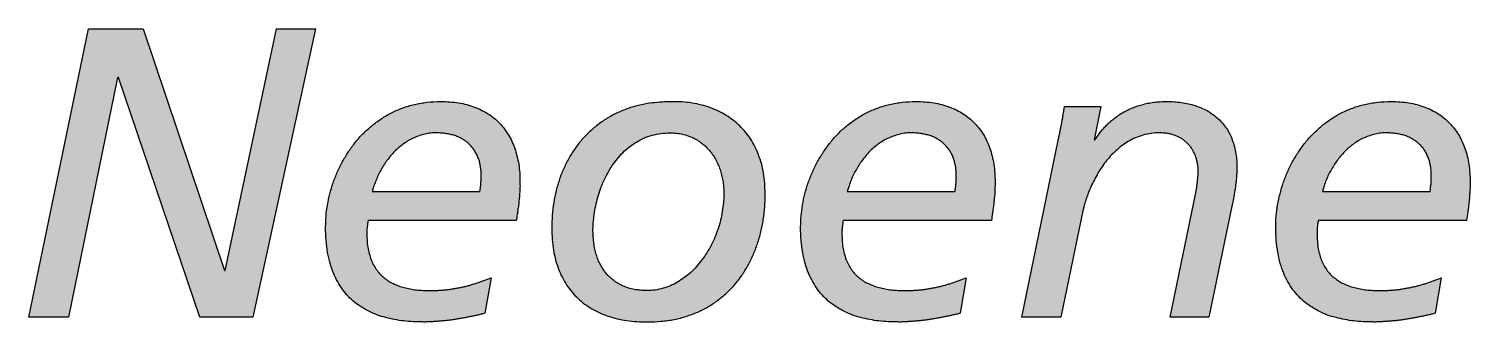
# Model space of a CAD drawing. Header units: millimetres. Extents: x 0 to 420, y 0 to 297.
# Drawn here: x 386.2 to 396.31, y 34.45 to 36.5 of the extents above; entities that cross this region are included whole.
import ezdxf

# ---------------------------------------------------------------- set-up
doc = ezdxf.new("R2010")
doc.units = ezdxf.units.MM
doc.layers.add('1', color=7, linetype='Continuous')

msp = doc.modelspace()

# ---------------------------------------------------------------- hatches: boundary and pattern name
at = {"layer": '1', "linetype": 'Continuous', "lineweight": 0}
h = msp.add_hatch(color=256, dxfattribs=at)
h.dxf.hatch_style = 1
h.paths.add_polyline_path([(386.824, 36.173), (387.398, 34.484), (387.771, 34.484), (388.211, 36.504), (387.936, 36.504), (387.575, 34.8), (387.001, 36.504), (386.619, 36.504), (386.199, 34.484), (386.477, 34.484)])
h = msp.add_hatch(color=256, dxfattribs=at)
h.dxf.hatch_style = 1
edge = h.paths.add_edge_path()
edge.add_spline(control_points=[(389.621, 35.177), (389.622, 35.183), (389.623, 35.194), (389.626, 35.21), (389.628, 35.226), (389.63, 35.242), (389.633, 35.258), (389.635, 35.275), (389.637, 35.291), (389.638, 35.308), (389.64, 35.325), (389.641, 35.342), (389.642, 35.359), (389.643, 35.376), (389.644, 35.394), (389.644, 35.412), (389.644, 35.446), (389.643, 35.493), (389.636, 35.554), (389.624, 35.612), (389.608, 35.666), (389.588, 35.716), (389.563, 35.763), (389.534, 35.806), (389.5, 35.845), (389.463, 35.879), (389.421, 35.909), (389.375, 35.935), (389.325, 35.957), (389.271, 35.974), (389.214, 35.986), (389.152, 35.993), (389.078, 35.996), (388.995, 35.991), (388.905, 35.976), (388.82, 35.95), (388.742, 35.916), (388.669, 35.874), (388.603, 35.825), (388.542, 35.77), (388.488, 35.709), (388.44, 35.643), (388.398, 35.573), (388.362, 35.5), (388.333, 35.425), (388.31, 35.348), (388.293, 35.27), (388.283, 35.192), (388.279, 35.109), (388.283, 35.024), (388.293, 34.939), (388.311, 34.861), (388.335, 34.792), (388.364, 34.73), (388.4, 34.675), (388.44, 34.627), (388.485, 34.586), (388.535, 34.55), (388.588, 34.521), (388.644, 34.497), (388.703, 34.479), (388.765, 34.465), (388.829, 34.455), (388.894, 34.45), (388.948, 34.449), (388.989, 34.449), (389.016, 34.45), (389.044, 34.452), (389.072, 34.453), (389.099, 34.456), (389.127, 34.459), (389.154, 34.462), (389.182, 34.466), (389.209, 34.471), (389.236, 34.475), (389.264, 34.48), (389.291, 34.486), (389.318, 34.491), (389.345, 34.497), (389.371, 34.503), (389.389, 34.508), (389.398, 34.51)], knot_values=[0, 0, 0, 0, 0.003337, 0.006671, 0.009994, 0.013329, 0.016669, 0.020024, 0.023396, 0.026799, 0.030222, 0.033685, 0.03718, 0.040732, 0.044325, 0.047979, 0.051688, 0.064724, 0.077159, 0.08905, 0.100459, 0.111473, 0.122164, 0.132639, 0.142989, 0.153343, 0.163789, 0.174458, 0.185444, 0.196858, 0.208787, 0.221315, 0.234517, 0.253855, 0.272298, 0.290072, 0.307358, 0.324317, 0.341071, 0.357709, 0.374292, 0.390847, 0.407381, 0.423879, 0.440314, 0.456635, 0.4728, 0.488753, 0.504456, 0.523439, 0.540835, 0.55683, 0.571659, 0.585524, 0.598682, 0.611332, 0.623695, 0.635927, 0.648196, 0.660592, 0.673201, 0.686045, 0.699159, 0.71252, 0.726108, 0.73173, 0.737363, 0.742993, 0.748629, 0.754259, 0.759898, 0.765531, 0.771169, 0.776797, 0.782428, 0.788049, 0.79367, 0.799281, 0.80488, 0.810467, 0.81605, 0.81605, 0.81605, 0.81605], degree=3, periodic=0)
edge.add_line((389.398, 34.51), (389.441, 34.759))
edge.add_line((389.441, 34.759), (389.416, 34.749))
edge.add_spline(control_points=[(389.416, 34.749), (389.408, 34.745), (389.391, 34.739), (389.365, 34.73), (389.339, 34.721), (389.313, 34.713), (389.287, 34.706), (389.261, 34.699), (389.234, 34.693), (389.208, 34.688), (389.181, 34.683), (389.155, 34.679), (389.128, 34.675), (389.102, 34.672), (389.076, 34.67), (389.05, 34.669), (389.017, 34.669), (388.977, 34.67), (388.93, 34.673), (388.885, 34.679), (388.843, 34.687), (388.803, 34.699), (388.765, 34.713), (388.73, 34.731), (388.698, 34.752), (388.669, 34.777), (388.644, 34.806), (388.621, 34.839), (388.603, 34.876), (388.588, 34.917), (388.578, 34.964), (388.571, 35.014), (388.57, 35.052), (388.57, 35.074), (388.57, 35.08), (388.57, 35.086), (388.571, 35.092), (388.571, 35.098), (388.571, 35.103), (388.572, 35.109), (388.572, 35.115), (388.573, 35.12), (388.574, 35.126), (388.574, 35.132), (388.575, 35.138), (388.576, 35.143), (388.577, 35.149), (388.578, 35.155), (388.579, 35.159), (388.579, 35.161)], knot_values=[0, 0, 0, 0, 0.005521, 0.011059, 0.016602, 0.022154, 0.027696, 0.033231, 0.038746, 0.044247, 0.049714, 0.055154, 0.06055, 0.065913, 0.071224, 0.076489, 0.081698, 0.091571, 0.101076, 0.110222, 0.119004, 0.127463, 0.135613, 0.143535, 0.151287, 0.158996, 0.166774, 0.174772, 0.183128, 0.192021, 0.201571, 0.211936, 0.223228, 0.224441, 0.225634, 0.226819, 0.227998, 0.229172, 0.230336, 0.231497, 0.232659, 0.233834, 0.234999, 0.236177, 0.237349, 0.238542, 0.239743, 0.240957, 0.242178, 0.242178, 0.242178, 0.242178], degree=3, periodic=0)
edge.add_line((388.579, 35.161), (389.618, 35.161))
edge.add_line((389.618, 35.161), (389.621, 35.177))
edge = h.paths.add_edge_path(flags=16)
edge.add_spline(control_points=[(388.62, 35.404), (388.625, 35.417), (388.634, 35.444), (388.651, 35.482), (388.671, 35.52), (388.693, 35.555), (388.717, 35.589), (388.743, 35.621), (388.771, 35.651), (388.801, 35.678), (388.833, 35.702), (388.867, 35.724), (388.903, 35.742), (388.94, 35.756), (388.978, 35.767), (389.018, 35.773), (389.058, 35.775), (389.096, 35.774), (389.131, 35.77), (389.164, 35.763), (389.195, 35.753), (389.223, 35.741), (389.249, 35.727), (389.272, 35.71), (389.293, 35.691), (389.312, 35.67), (389.328, 35.647), (389.341, 35.623), (389.353, 35.596), (389.361, 35.568), (389.368, 35.539), (389.371, 35.508), (389.372, 35.485), (389.372, 35.47), (389.372, 35.464), (389.372, 35.457), (389.371, 35.45), (389.371, 35.444), (389.371, 35.437), (389.37, 35.43), (389.37, 35.423), (389.369, 35.416), (389.369, 35.409), (389.368, 35.402), (389.367, 35.395), (389.366, 35.387), (389.365, 35.38), (389.364, 35.372), (389.364, 35.366), (389.363, 35.364)], knot_values=[0, 0, 0, 0, 0.008586, 0.017169, 0.025726, 0.034241, 0.042695, 0.051082, 0.059391, 0.06762, 0.075778, 0.083881, 0.091945, 0.100006, 0.108118, 0.116328, 0.124714, 0.132314, 0.139488, 0.146286, 0.152768, 0.158961, 0.164942, 0.170758, 0.17647, 0.182123, 0.187781, 0.193488, 0.199296, 0.205223, 0.211326, 0.217616, 0.224125, 0.225448, 0.226771, 0.228102, 0.229445, 0.23079, 0.232158, 0.233535, 0.23494, 0.236359, 0.237806, 0.239281, 0.240789, 0.242323, 0.243897, 0.245507, 0.247162, 0.247162, 0.247162, 0.247162], degree=3, periodic=0)
edge.add_line((389.363, 35.364), (388.608, 35.364))
edge.add_line((388.608, 35.364), (388.62, 35.404))
h = msp.add_hatch(color=256, dxfattribs=at)
h.dxf.hatch_style = 1
edge = h.paths.add_edge_path()
edge.add_spline(control_points=[(390.66, 35.992), (390.701, 35.993), (390.765, 35.995), (390.85, 35.985), (390.916, 35.971), (390.978, 35.952), (391.037, 35.928), (391.091, 35.898), (391.141, 35.864), (391.186, 35.825), (391.226, 35.781), (391.262, 35.732), (391.293, 35.679), (391.318, 35.621), (391.338, 35.559), (391.353, 35.493), (391.362, 35.422), (391.365, 35.343), (391.361, 35.257), (391.351, 35.167), (391.334, 35.081), (391.31, 34.997), (391.28, 34.919), (391.243, 34.844), (391.2, 34.775), (391.151, 34.71), (391.095, 34.652), (391.033, 34.6), (390.965, 34.555), (390.891, 34.517), (390.811, 34.487), (390.725, 34.465), (390.634, 34.452), (390.546, 34.448), (390.465, 34.451), (390.394, 34.458), (390.327, 34.471), (390.263, 34.489), (390.203, 34.512), (390.148, 34.54), (390.097, 34.574), (390.05, 34.613), (390.008, 34.657), (389.971, 34.706), (389.94, 34.76), (389.913, 34.819), (389.893, 34.884), (389.878, 34.954), (389.869, 35.028), (389.866, 35.11), (389.869, 35.197), (389.88, 35.285), (389.897, 35.371), (389.921, 35.452), (389.952, 35.53), (389.989, 35.604), (390.033, 35.673), (390.084, 35.736), (390.141, 35.793), (390.204, 35.845), (390.274, 35.889), (390.349, 35.927), (390.431, 35.957), (390.535, 35.983), (390.613, 35.989), (390.66, 35.992)], knot_values=[0, 0, 0, 0, 0.024711, 0.038895, 0.05253, 0.065694, 0.078452, 0.090911, 0.103152, 0.115289, 0.127404, 0.139634, 0.152075, 0.164856, 0.178056, 0.191792, 0.206146, 0.221213, 0.240053, 0.258436, 0.276371, 0.293898, 0.311048, 0.327882, 0.344459, 0.36086, 0.377179, 0.393535, 0.410059, 0.426883, 0.444172, 0.462084, 0.48078, 0.500428, 0.515552, 0.530047, 0.543969, 0.557372, 0.570345, 0.582965, 0.595342, 0.607584, 0.619845, 0.632249, 0.644944, 0.658063, 0.671764, 0.686162, 0.701383, 0.717533, 0.736066, 0.754164, 0.771858, 0.789176, 0.806177, 0.822904, 0.839432, 0.855843, 0.872235, 0.888727, 0.905441, 0.922519, 0.940109, 0.958373, 0.987569, 0.987569, 0.987569, 0.987569], degree=3, periodic=0)
edge = h.paths.add_edge_path(flags=16)
edge.add_spline(control_points=[(390.536, 34.669), (390.554, 34.67), (390.592, 34.671), (390.647, 34.683), (390.7, 34.702), (390.75, 34.728), (390.797, 34.759), (390.842, 34.796), (390.883, 34.838), (390.921, 34.884), (390.955, 34.934), (390.985, 34.988), (391.012, 35.044), (391.034, 35.102), (391.051, 35.163), (391.064, 35.224), (391.072, 35.287), (391.075, 35.342), (391.073, 35.39), (391.068, 35.431), (391.061, 35.47), (391.05, 35.509), (391.037, 35.545), (391.02, 35.581), (391.001, 35.614), (390.979, 35.645), (390.953, 35.673), (390.925, 35.699), (390.894, 35.721), (390.86, 35.74), (390.824, 35.755), (390.784, 35.766), (390.742, 35.773), (390.691, 35.776), (390.633, 35.772), (390.571, 35.759), (390.513, 35.739), (390.46, 35.711), (390.411, 35.678), (390.367, 35.638), (390.326, 35.594), (390.291, 35.546), (390.259, 35.494), (390.231, 35.439), (390.208, 35.382), (390.189, 35.323), (390.175, 35.264), (390.164, 35.204), (390.158, 35.145), (390.156, 35.091), (390.157, 35.043), (390.162, 35.001), (390.169, 34.961), (390.179, 34.922), (390.192, 34.885), (390.208, 34.851), (390.227, 34.819), (390.249, 34.789), (390.274, 34.762), (390.302, 34.738), (390.333, 34.718), (390.368, 34.7), (390.405, 34.686), (390.446, 34.676), (390.49, 34.67), (390.52, 34.669), (390.536, 34.669)], knot_values=[0, 0, 0, 0, 0.011537, 0.02289, 0.034193, 0.045574, 0.057094, 0.068802, 0.08072, 0.092852, 0.105181, 0.117678, 0.130309, 0.143027, 0.155804, 0.168593, 0.18136, 0.194072, 0.202425, 0.210693, 0.218875, 0.226955, 0.234945, 0.242832, 0.250635, 0.258364, 0.266065, 0.273756, 0.281495, 0.289336, 0.297375, 0.305675, 0.314332, 0.323443, 0.336835, 0.349585, 0.361913, 0.374008, 0.386015, 0.398041, 0.410155, 0.422394, 0.434752, 0.447212, 0.459733, 0.47227, 0.484742, 0.497094, 0.509233, 0.521099, 0.529906, 0.538471, 0.546789, 0.554889, 0.562767, 0.570475, 0.578036, 0.585507, 0.592933, 0.6004, 0.607978, 0.615771, 0.623842, 0.632311, 0.641254, 0.650764, 0.650764, 0.650764, 0.650764], degree=3, periodic=0)
h = msp.add_hatch(color=256, dxfattribs=at)
h.dxf.hatch_style = 1
edge = h.paths.add_edge_path()
edge.add_spline(control_points=[(392.748, 34.749), (392.74, 34.745), (392.723, 34.739), (392.697, 34.73), (392.671, 34.721), (392.645, 34.713), (392.619, 34.706), (392.592, 34.699), (392.566, 34.693), (392.539, 34.688), (392.513, 34.683), (392.486, 34.679), (392.46, 34.675), (392.434, 34.672), (392.408, 34.67), (392.382, 34.669), (392.349, 34.669), (392.308, 34.67), (392.262, 34.673), (392.217, 34.679), (392.175, 34.687), (392.134, 34.699), (392.097, 34.713), (392.062, 34.731), (392.03, 34.752), (392.001, 34.777), (391.975, 34.806), (391.953, 34.839), (391.935, 34.876), (391.92, 34.917), (391.91, 34.964), (391.903, 35.014), (391.902, 35.052), (391.902, 35.074), (391.902, 35.08), (391.902, 35.086), (391.902, 35.092), (391.903, 35.098), (391.903, 35.103), (391.903, 35.109), (391.904, 35.115), (391.905, 35.12), (391.905, 35.126), (391.906, 35.132), (391.907, 35.138), (391.908, 35.143), (391.909, 35.149), (391.909, 35.155), (391.91, 35.159), (391.911, 35.161)], knot_values=[0, 0, 0, 0, 0.005524, 0.011063, 0.016609, 0.022161, 0.027703, 0.033238, 0.03875, 0.04425, 0.049718, 0.055157, 0.060554, 0.065916, 0.071231, 0.076501, 0.08171, 0.091582, 0.101088, 0.110233, 0.119016, 0.127475, 0.135625, 0.143546, 0.151298, 0.159008, 0.166786, 0.174783, 0.183139, 0.192032, 0.201583, 0.211947, 0.22324, 0.224452, 0.225645, 0.226831, 0.228009, 0.229184, 0.230348, 0.231508, 0.232671, 0.233845, 0.235011, 0.236189, 0.237361, 0.238555, 0.239755, 0.240968, 0.242188, 0.242188, 0.242188, 0.242188], degree=3, periodic=0)
edge.add_line((391.911, 35.161), (392.95, 35.161))
edge.add_line((392.95, 35.161), (392.952, 35.177))
edge.add_spline(control_points=[(392.952, 35.177), (392.953, 35.183), (392.955, 35.194), (392.957, 35.21), (392.96, 35.226), (392.962, 35.242), (392.964, 35.258), (392.966, 35.275), (392.968, 35.291), (392.97, 35.308), (392.971, 35.325), (392.973, 35.342), (392.974, 35.359), (392.975, 35.376), (392.975, 35.394), (392.976, 35.412), (392.976, 35.446), (392.974, 35.493), (392.967, 35.554), (392.956, 35.612), (392.94, 35.666), (392.92, 35.716), (392.895, 35.763), (392.866, 35.806), (392.832, 35.845), (392.794, 35.879), (392.753, 35.909), (392.707, 35.935), (392.657, 35.957), (392.603, 35.974), (392.545, 35.986), (392.484, 35.993), (392.41, 35.996), (392.326, 35.991), (392.236, 35.976), (392.152, 35.95), (392.074, 35.916), (392.001, 35.874), (391.935, 35.825), (391.874, 35.77), (391.82, 35.709), (391.772, 35.643), (391.73, 35.573), (391.694, 35.5), (391.664, 35.425), (391.641, 35.348), (391.625, 35.27), (391.615, 35.192), (391.611, 35.109), (391.615, 35.024), (391.625, 34.939), (391.643, 34.861), (391.666, 34.792), (391.696, 34.73), (391.731, 34.675), (391.772, 34.627), (391.817, 34.586), (391.866, 34.55), (391.919, 34.521), (391.976, 34.497), (392.035, 34.479), (392.097, 34.465), (392.161, 34.455), (392.226, 34.45), (392.28, 34.449), (392.32, 34.449), (392.348, 34.45), (392.376, 34.452), (392.403, 34.453), (392.431, 34.456), (392.458, 34.459), (392.486, 34.462), (392.513, 34.466), (392.541, 34.471), (392.568, 34.475), (392.595, 34.48), (392.622, 34.486), (392.649, 34.491), (392.676, 34.497), (392.703, 34.503), (392.721, 34.508), (392.73, 34.51)], knot_values=[0, 0, 0, 0, 0.003337, 0.006671, 0.009995, 0.013331, 0.01667, 0.020026, 0.023398, 0.0268, 0.030224, 0.033686, 0.037182, 0.040734, 0.044326, 0.047981, 0.05169, 0.064726, 0.077161, 0.089051, 0.10046, 0.111474, 0.122166, 0.13264, 0.14299, 0.153347, 0.163797, 0.174465, 0.185452, 0.196866, 0.208795, 0.221326, 0.234529, 0.253863, 0.272305, 0.290079, 0.307362, 0.324321, 0.341075, 0.357713, 0.374296, 0.390849, 0.407383, 0.423881, 0.440316, 0.456637, 0.472802, 0.488754, 0.504458, 0.523441, 0.540836, 0.556832, 0.57166, 0.585525, 0.598683, 0.611334, 0.623697, 0.635929, 0.648197, 0.660594, 0.673202, 0.68605, 0.699164, 0.712526, 0.726113, 0.731736, 0.737365, 0.742991, 0.748627, 0.754253, 0.759891, 0.765525, 0.771163, 0.77679, 0.782422, 0.78805, 0.793671, 0.799282, 0.804881, 0.810469, 0.816051, 0.816051, 0.816051, 0.816051], degree=3, periodic=0)
edge.add_line((392.73, 34.51), (392.773, 34.759))
edge.add_line((392.773, 34.759), (392.748, 34.749))
edge = h.paths.add_edge_path(flags=16)
edge.add_line((391.939, 35.364), (391.952, 35.404))
edge.add_spline(control_points=[(391.952, 35.404), (391.956, 35.417), (391.966, 35.444), (391.983, 35.482), (392.003, 35.52), (392.024, 35.555), (392.049, 35.589), (392.075, 35.621), (392.103, 35.651), (392.133, 35.678), (392.165, 35.702), (392.199, 35.724), (392.234, 35.742), (392.271, 35.756), (392.31, 35.767), (392.35, 35.773), (392.39, 35.775), (392.428, 35.774), (392.463, 35.77), (392.496, 35.763), (392.526, 35.753), (392.555, 35.741), (392.58, 35.727), (392.604, 35.71), (392.625, 35.691), (392.643, 35.67), (392.659, 35.647), (392.673, 35.623), (392.684, 35.596), (392.693, 35.568), (392.699, 35.539), (392.703, 35.508), (392.704, 35.485), (392.704, 35.47), (392.704, 35.464), (392.703, 35.457), (392.703, 35.45), (392.703, 35.444), (392.702, 35.437), (392.702, 35.43), (392.702, 35.423), (392.701, 35.416), (392.7, 35.409), (392.7, 35.402), (392.699, 35.395), (392.698, 35.387), (392.697, 35.38), (392.696, 35.372), (392.695, 35.366), (392.695, 35.364)], knot_values=[0, 0, 0, 0, 0.008586, 0.017169, 0.025726, 0.034241, 0.042695, 0.051082, 0.059391, 0.06762, 0.075778, 0.083881, 0.091945, 0.100006, 0.108118, 0.116328, 0.124714, 0.132314, 0.139496, 0.146294, 0.152776, 0.158969, 0.164949, 0.170766, 0.176478, 0.182131, 0.187787, 0.193493, 0.1993, 0.205227, 0.21133, 0.21762, 0.224129, 0.225452, 0.226775, 0.228106, 0.229449, 0.230793, 0.232162, 0.233539, 0.234944, 0.236362, 0.237809, 0.239285, 0.240793, 0.242327, 0.2439, 0.245511, 0.247166, 0.247166, 0.247166, 0.247166], degree=3, periodic=0)
edge.add_line((392.695, 35.364), (391.939, 35.364))
h = msp.add_hatch(color=256, dxfattribs=at)
h.dxf.hatch_style = 1
edge = h.paths.add_edge_path()
edge.add_spline(control_points=[(393.601, 35.264), (393.605, 35.277), (393.612, 35.305), (393.627, 35.347), (393.645, 35.391), (393.666, 35.436), (393.69, 35.482), (393.718, 35.527), (393.749, 35.57), (393.784, 35.612), (393.822, 35.65), (393.864, 35.685), (393.91, 35.716), (393.959, 35.741), (394.013, 35.76), (394.07, 35.772), (394.121, 35.776), (394.161, 35.774), (394.19, 35.77), (394.218, 35.764), (394.243, 35.755), (394.268, 35.744), (394.29, 35.731), (394.31, 35.715), (394.329, 35.698), (394.345, 35.679), (394.359, 35.658), (394.372, 35.636), (394.382, 35.612), (394.39, 35.587), (394.396, 35.561), (394.399, 35.534), (394.4, 35.513), (394.4, 35.499), (394.4, 35.492), (394.399, 35.485), (394.399, 35.477), (394.398, 35.469), (394.398, 35.46), (394.397, 35.452), (394.396, 35.443), (394.395, 35.433), (394.394, 35.424), (394.393, 35.414), (394.391, 35.405), (394.39, 35.395), (394.389, 35.385), (394.387, 35.376), (394.386, 35.37), (394.385, 35.367)], knot_values=[0, 0, 0, 0, 0.008402, 0.017517, 0.027211, 0.037371, 0.047881, 0.058638, 0.069555, 0.080562, 0.091614, 0.102696, 0.113828, 0.125074, 0.136537, 0.148377, 0.160803, 0.167041, 0.173008, 0.178729, 0.184256, 0.189611, 0.194849, 0.200001, 0.205109, 0.210192, 0.215302, 0.220455, 0.225692, 0.23102, 0.236479, 0.242076, 0.247841, 0.249109, 0.250495, 0.251985, 0.25357, 0.255236, 0.256981, 0.258788, 0.260655, 0.262556, 0.264494, 0.266458, 0.268435, 0.270412, 0.272382, 0.274333, 0.276261, 0.276261, 0.276261, 0.276261], degree=3, periodic=0)
edge.add_line((394.385, 35.367), (394.203, 34.484))
edge.add_line((394.203, 34.484), (394.475, 34.484))
edge.add_line((394.475, 34.484), (394.637, 35.262))
edge.add_line((394.637, 35.262), (394.64, 35.278))
edge.add_spline(control_points=[(394.64, 35.278), (394.642, 35.284), (394.644, 35.295), (394.647, 35.311), (394.65, 35.328), (394.653, 35.345), (394.656, 35.362), (394.659, 35.379), (394.661, 35.396), (394.664, 35.413), (394.666, 35.43), (394.667, 35.448), (394.669, 35.465), (394.67, 35.482), (394.671, 35.498), (394.672, 35.515), (394.672, 35.545), (394.671, 35.587), (394.664, 35.64), (394.652, 35.69), (394.636, 35.736), (394.617, 35.778), (394.593, 35.816), (394.565, 35.85), (394.534, 35.881), (394.499, 35.908), (394.462, 35.931), (394.421, 35.951), (394.377, 35.967), (394.331, 35.98), (394.283, 35.988), (394.232, 35.994), (394.182, 35.995), (394.133, 35.994), (394.088, 35.989), (394.046, 35.982), (394.005, 35.973), (393.967, 35.961), (393.93, 35.947), (393.896, 35.931), (393.864, 35.913), (393.834, 35.893), (393.806, 35.872), (393.78, 35.85), (393.755, 35.827), (393.733, 35.802), (393.712, 35.777), (393.693, 35.752), (393.682, 35.734), (393.676, 35.726)], knot_values=[0, 0, 0, 0, 0.00336, 0.006772, 0.01022, 0.013709, 0.017219, 0.020748, 0.024283, 0.027826, 0.031356, 0.034876, 0.038364, 0.04183, 0.045256, 0.04864, 0.051971, 0.063517, 0.074375, 0.08464, 0.09441, 0.1038, 0.112903, 0.121832, 0.130682, 0.13956, 0.148541, 0.157695, 0.167086, 0.176772, 0.186769, 0.197129, 0.207851, 0.21745, 0.22662, 0.235415, 0.243868, 0.252031, 0.259928, 0.267594, 0.275058, 0.282347, 0.289476, 0.296462, 0.303309, 0.310028, 0.316614, 0.323068, 0.329386, 0.329386, 0.329386, 0.329386], degree=3, periodic=0)
edge.add_line((393.676, 35.726), (393.67, 35.726))
edge.add_line((393.67, 35.726), (393.717, 35.96))
edge.add_line((393.717, 35.96), (393.462, 35.96))
edge.add_line((393.462, 35.96), (393.46, 35.944))
edge.add_spline(control_points=[(393.46, 35.944), (393.459, 35.938), (393.457, 35.928), (393.455, 35.912), (393.452, 35.897), (393.45, 35.881), (393.447, 35.866), (393.444, 35.852), (393.442, 35.837), (393.439, 35.823), (393.436, 35.81), (393.434, 35.796), (393.431, 35.783), (393.429, 35.77), (393.426, 35.758), (393.424, 35.746), (393.422, 35.738), (393.421, 35.734)], knot_values=[0, 0, 0, 0, 0.003283, 0.006519, 0.009715, 0.012855, 0.015946, 0.01898, 0.021963, 0.024879, 0.027731, 0.030513, 0.03323, 0.035868, 0.038433, 0.040917, 0.043325, 0.043325, 0.043325, 0.043325], degree=3, periodic=0)
edge.add_line((393.421, 35.734), (393.164, 34.484))
edge.add_line((393.164, 34.484), (393.436, 34.484))
edge.add_line((393.436, 34.484), (393.592, 35.228))
edge.add_line((393.592, 35.228), (393.601, 35.264))
h = msp.add_hatch(color=256, dxfattribs=at)
h.dxf.hatch_style = 1
edge = h.paths.add_edge_path()
edge.add_spline(control_points=[(396.284, 35.177), (396.285, 35.183), (396.287, 35.194), (396.289, 35.21), (396.292, 35.226), (396.294, 35.242), (396.296, 35.258), (396.298, 35.275), (396.3, 35.291), (396.301, 35.308), (396.303, 35.325), (396.304, 35.342), (396.305, 35.359), (396.306, 35.376), (396.307, 35.394), (396.307, 35.412), (396.308, 35.446), (396.306, 35.493), (396.299, 35.554), (396.288, 35.612), (396.272, 35.666), (396.251, 35.716), (396.226, 35.763), (396.197, 35.806), (396.164, 35.845), (396.126, 35.879), (396.084, 35.909), (396.038, 35.935), (395.988, 35.957), (395.935, 35.974), (395.877, 35.986), (395.815, 35.993), (395.742, 35.996), (395.658, 35.991), (395.568, 35.976), (395.484, 35.95), (395.405, 35.916), (395.333, 35.874), (395.266, 35.825), (395.206, 35.77), (395.151, 35.709), (395.103, 35.643), (395.061, 35.573), (395.025, 35.5), (394.996, 35.425), (394.973, 35.348), (394.956, 35.27), (394.946, 35.192), (394.943, 35.109), (394.946, 35.024), (394.957, 34.939), (394.974, 34.861), (394.998, 34.792), (395.028, 34.73), (395.063, 34.675), (395.103, 34.627), (395.149, 34.586), (395.198, 34.55), (395.251, 34.521), (395.307, 34.497), (395.367, 34.479), (395.428, 34.465), (395.492, 34.455), (395.558, 34.45), (395.611, 34.449), (395.652, 34.449), (395.68, 34.45), (395.707, 34.452), (395.735, 34.453), (395.762, 34.456), (395.79, 34.459), (395.818, 34.462), (395.845, 34.466), (395.872, 34.471), (395.9, 34.475), (395.927, 34.48), (395.954, 34.486), (395.981, 34.491), (396.008, 34.497), (396.035, 34.503), (396.052, 34.508), (396.061, 34.51)], knot_values=[0, 0, 0, 0, 0.003337, 0.006671, 0.009995, 0.013329, 0.016669, 0.020024, 0.023397, 0.026799, 0.030222, 0.033685, 0.03718, 0.040732, 0.044325, 0.047979, 0.051688, 0.064724, 0.077159, 0.08905, 0.100459, 0.111473, 0.122164, 0.132639, 0.142989, 0.153343, 0.163792, 0.174461, 0.185447, 0.196861, 0.208791, 0.221318, 0.234516, 0.253854, 0.272297, 0.290071, 0.307354, 0.324312, 0.341066, 0.357705, 0.374288, 0.39084, 0.407375, 0.423873, 0.440308, 0.456629, 0.472793, 0.488745, 0.504449, 0.523432, 0.540827, 0.556823, 0.571652, 0.585517, 0.598675, 0.611325, 0.623688, 0.63592, 0.648189, 0.660585, 0.673193, 0.686038, 0.699152, 0.712513, 0.726101, 0.731723, 0.737352, 0.742978, 0.748614, 0.75424, 0.759875, 0.765509, 0.771146, 0.776774, 0.782405, 0.78803, 0.793651, 0.799262, 0.804861, 0.810448, 0.816027, 0.816027, 0.816027, 0.816027], degree=3, periodic=0)
edge.add_line((396.061, 34.51), (396.105, 34.759))
edge.add_line((396.105, 34.759), (396.08, 34.749))
edge.add_spline(control_points=[(396.08, 34.749), (396.071, 34.745), (396.054, 34.739), (396.029, 34.73), (396.003, 34.721), (395.977, 34.713), (395.95, 34.706), (395.924, 34.699), (395.898, 34.693), (395.871, 34.688), (395.845, 34.683), (395.818, 34.679), (395.792, 34.675), (395.766, 34.672), (395.74, 34.67), (395.714, 34.669), (395.68, 34.669), (395.64, 34.67), (395.593, 34.673), (395.549, 34.679), (395.506, 34.687), (395.466, 34.699), (395.428, 34.713), (395.394, 34.731), (395.362, 34.752), (395.333, 34.777), (395.307, 34.806), (395.285, 34.839), (395.266, 34.876), (395.252, 34.917), (395.241, 34.964), (395.235, 35.014), (395.233, 35.052), (395.234, 35.074), (395.234, 35.08), (395.234, 35.086), (395.234, 35.092), (395.234, 35.098), (395.235, 35.103), (395.235, 35.109), (395.236, 35.115), (395.236, 35.12), (395.237, 35.126), (395.238, 35.132), (395.238, 35.138), (395.239, 35.143), (395.24, 35.149), (395.241, 35.155), (395.242, 35.159), (395.242, 35.161)], knot_values=[0, 0, 0, 0, 0.005524, 0.011063, 0.016609, 0.022161, 0.027707, 0.033242, 0.038761, 0.044262, 0.049733, 0.055172, 0.060569, 0.065932, 0.071243, 0.076504, 0.081709, 0.091582, 0.101087, 0.110233, 0.119019, 0.127478, 0.135632, 0.143554, 0.151305, 0.159018, 0.166796, 0.174793, 0.183151, 0.192044, 0.201594, 0.211959, 0.223251, 0.224464, 0.225657, 0.226843, 0.228021, 0.229196, 0.23036, 0.23152, 0.232683, 0.233857, 0.235022, 0.236201, 0.237373, 0.238566, 0.239766, 0.240979, 0.2422, 0.2422, 0.2422, 0.2422], degree=3, periodic=0)
edge.add_line((395.242, 35.161), (396.281, 35.161))
edge.add_line((396.281, 35.161), (396.284, 35.177))
edge = h.paths.add_edge_path(flags=16)
edge.add_spline(control_points=[(395.283, 35.404), (395.288, 35.417), (395.297, 35.444), (395.315, 35.482), (395.334, 35.52), (395.356, 35.555), (395.38, 35.589), (395.406, 35.621), (395.435, 35.651), (395.465, 35.678), (395.497, 35.702), (395.53, 35.724), (395.566, 35.742), (395.603, 35.756), (395.642, 35.767), (395.682, 35.773), (395.721, 35.775), (395.759, 35.774), (395.795, 35.77), (395.827, 35.763), (395.858, 35.753), (395.886, 35.741), (395.912, 35.727), (395.935, 35.71), (395.956, 35.691), (395.975, 35.67), (395.991, 35.647), (396.005, 35.623), (396.016, 35.596), (396.025, 35.568), (396.031, 35.539), (396.034, 35.508), (396.035, 35.485), (396.035, 35.47), (396.035, 35.464), (396.035, 35.457), (396.035, 35.45), (396.034, 35.444), (396.034, 35.437), (396.034, 35.43), (396.033, 35.423), (396.033, 35.416), (396.032, 35.409), (396.031, 35.402), (396.03, 35.395), (396.03, 35.387), (396.029, 35.38), (396.028, 35.372), (396.027, 35.366), (396.027, 35.364)], knot_values=[0, 0, 0, 0, 0.008587, 0.017172, 0.02573, 0.034246, 0.0427, 0.051086, 0.059396, 0.067625, 0.075783, 0.083886, 0.09195, 0.100011, 0.108119, 0.116325, 0.124711, 0.132312, 0.139486, 0.146283, 0.152765, 0.158958, 0.164939, 0.170755, 0.176467, 0.18212, 0.187779, 0.193485, 0.199293, 0.20522, 0.211323, 0.217613, 0.224122, 0.225445, 0.226768, 0.228099, 0.229443, 0.230787, 0.232155, 0.233532, 0.234937, 0.236356, 0.237803, 0.239278, 0.240786, 0.24232, 0.243894, 0.245504, 0.247159, 0.247159, 0.247159, 0.247159], degree=3, periodic=0)
edge.add_line((396.027, 35.364), (395.271, 35.364))
edge.add_line((395.271, 35.364), (395.283, 35.404))

# ---------------------------------------------------------------- linework, layer by layer
at = {"layer": '1'}
for p, q in [((386.199, 34.484), (386.619, 36.504)), ((386.619, 36.504), (387.001, 36.504)), ((387.001, 36.504), (387.572, 34.811)), ((387.577, 34.811), (387.936, 36.504)), ((388.211, 36.504), (387.771, 34.484)), ((387.936, 36.504), (388.211, 36.504)), ((386.822, 36.163), (386.477, 34.484)), ((386.828, 36.163), (386.822, 36.163)), ((387.398, 34.484), (386.828, 36.163)), ((393.46, 35.944), (393.462, 35.96)), ((393.462, 35.96), (393.717, 35.96)), ((393.717, 35.96), (393.67, 35.726)), ((393.164, 34.484), (393.421, 35.734)), ((393.67, 35.726), (393.676, 35.726)), ((388.62, 35.404), (388.608, 35.364)), ((391.952, 35.404), (391.939, 35.364)), ((395.283, 35.404), (395.271, 35.364)), ((388.608, 35.364), (389.363, 35.364)), ((391.939, 35.364), (392.695, 35.364)), ((394.203, 34.484), (394.385, 35.367)), ((394.64, 35.278), (394.637, 35.262)), ((395.271, 35.364), (396.027, 35.364)), ((389.621, 35.177), (389.618, 35.161)), ((392.952, 35.177), (392.95, 35.161)), ((393.592, 35.228), (393.436, 34.484)), ((393.601, 35.264), (393.592, 35.228)), ((394.637, 35.262), (394.475, 34.484)), ((396.284, 35.177), (396.281, 35.161)), ((389.618, 35.161), (388.579, 35.161)), ((392.95, 35.161), (391.911, 35.161)), ((396.281, 35.161), (395.242, 35.161)), ((387.572, 34.811), (387.577, 34.811)), ((389.441, 34.759), (389.398, 34.51)), ((389.416, 34.749), (389.441, 34.759)), ((392.773, 34.759), (392.73, 34.51)), ((392.748, 34.749), (392.773, 34.759)), ((396.105, 34.759), (396.061, 34.51)), ((396.08, 34.749), (396.105, 34.759)), ((386.477, 34.484), (386.199, 34.484)), ((387.771, 34.484), (387.398, 34.484)), ((393.436, 34.484), (393.164, 34.484)), ((394.475, 34.484), (394.203, 34.484))]:
    msp.add_line(p, q, dxfattribs=at)
for points in [[(389.398, 34.51), (389.371, 34.503), (389.345, 34.497), (389.318, 34.491), (389.291, 34.486), (389.264, 34.48), (389.236, 34.475), (389.209, 34.471), (389.182, 34.466), (389.154, 34.462), (389.127, 34.459), (389.099, 34.456), (389.072, 34.454), (389.044, 34.452), (389.016, 34.45), (388.989, 34.449), (388.961, 34.449), (388.894, 34.451), (388.829, 34.456), (388.765, 34.466), (388.703, 34.48), (388.644, 34.498), (388.588, 34.522), (388.535, 34.552), (388.486, 34.586), (388.441, 34.628), (388.401, 34.675), (388.366, 34.73), (388.336, 34.791), (388.313, 34.86), (388.295, 34.937), (388.284, 35.021), (388.281, 35.115), (388.284, 35.192), (388.294, 35.27), (388.311, 35.348), (388.334, 35.424), (388.363, 35.5), (388.399, 35.573), (388.441, 35.642), (388.489, 35.708), (388.543, 35.769), (388.604, 35.824), (388.67, 35.873), (388.742, 35.915), (388.82, 35.949), (388.904, 35.974), (388.993, 35.989), (389.088, 35.995), (389.153, 35.992), (389.214, 35.985), (389.272, 35.973), (389.325, 35.956), (389.375, 35.934), (389.421, 35.908), (389.462, 35.878), (389.5, 35.844), (389.533, 35.805), (389.562, 35.763), (389.587, 35.716), (389.607, 35.666), (389.623, 35.612), (389.635, 35.555), (389.642, 35.494), (389.644, 35.43), (389.644, 35.412), (389.644, 35.394), (389.643, 35.376), (389.642, 35.359), (389.641, 35.342), (389.64, 35.325), (389.638, 35.308), (389.636, 35.291), (389.635, 35.275), (389.633, 35.258), (389.63, 35.242), (389.628, 35.226), (389.626, 35.21), (389.623, 35.194), (389.621, 35.177)], [(390.66, 35.992), (390.782, 35.992), (390.851, 35.984), (390.917, 35.97), (390.979, 35.951), (391.037, 35.927), (391.09, 35.897), (391.14, 35.863), (391.185, 35.824), (391.225, 35.78), (391.261, 35.732), (391.292, 35.679), (391.317, 35.621), (391.337, 35.559), (391.352, 35.493), (391.36, 35.423), (391.363, 35.349), (391.36, 35.257), (391.35, 35.167), (391.333, 35.08), (391.309, 34.997), (391.279, 34.919), (391.242, 34.844), (391.199, 34.775), (391.15, 34.711), (391.094, 34.653), (391.032, 34.602), (390.965, 34.557), (390.891, 34.519), (390.811, 34.489), (390.726, 34.467), (390.635, 34.454), (390.538, 34.449), (390.464, 34.452), (390.393, 34.459), (390.326, 34.472), (390.263, 34.49), (390.203, 34.513), (390.148, 34.542), (390.097, 34.575), (390.051, 34.614), (390.009, 34.657), (389.973, 34.706), (389.941, 34.76), (389.915, 34.819), (389.894, 34.883), (389.879, 34.952), (389.87, 35.027), (389.867, 35.106), (389.87, 35.197), (389.881, 35.286), (389.898, 35.371), (389.922, 35.453), (389.953, 35.53), (389.991, 35.604), (390.035, 35.672), (390.085, 35.735), (390.142, 35.792), (390.205, 35.843), (390.274, 35.888), (390.349, 35.925), (390.43, 35.955), (390.518, 35.977), (390.66, 35.992)], [(392.73, 34.51), (392.703, 34.503), (392.676, 34.497), (392.649, 34.491), (392.622, 34.486), (392.595, 34.48), (392.568, 34.475), (392.541, 34.471), (392.513, 34.466), (392.486, 34.462), (392.458, 34.459), (392.431, 34.456), (392.403, 34.454), (392.376, 34.452), (392.348, 34.45), (392.32, 34.449), (392.293, 34.449), (392.226, 34.451), (392.16, 34.456), (392.097, 34.466), (392.035, 34.48), (391.976, 34.498), (391.92, 34.522), (391.867, 34.552), (391.818, 34.586), (391.773, 34.628), (391.733, 34.675), (391.698, 34.73), (391.668, 34.791), (391.644, 34.86), (391.627, 34.937), (391.616, 35.021), (391.612, 35.115), (391.616, 35.192), (391.626, 35.27), (391.642, 35.348), (391.665, 35.424), (391.695, 35.5), (391.731, 35.573), (391.773, 35.642), (391.821, 35.708), (391.875, 35.769), (391.935, 35.824), (392.002, 35.873), (392.074, 35.915), (392.152, 35.949), (392.236, 35.974), (392.325, 35.989), (392.42, 35.995), (392.485, 35.992), (392.546, 35.985), (392.603, 35.973), (392.657, 35.956), (392.707, 35.934), (392.752, 35.908), (392.794, 35.878), (392.831, 35.844), (392.865, 35.805), (392.894, 35.763), (392.919, 35.716), (392.939, 35.666), (392.955, 35.612), (392.967, 35.555), (392.973, 35.494), (392.976, 35.43), (392.976, 35.412), (392.975, 35.394), (392.975, 35.376), (392.974, 35.359), (392.973, 35.342), (392.971, 35.325), (392.97, 35.308), (392.968, 35.291), (392.966, 35.275), (392.964, 35.258), (392.962, 35.242), (392.96, 35.226), (392.957, 35.21), (392.955, 35.194), (392.952, 35.177)], [(393.676, 35.726), (393.693, 35.751), (393.712, 35.777), (393.733, 35.802), (393.755, 35.826), (393.78, 35.85), (393.806, 35.872), (393.834, 35.893), (393.864, 35.912), (393.896, 35.93), (393.93, 35.946), (393.966, 35.96), (394.005, 35.972), (394.045, 35.982), (394.088, 35.989), (394.133, 35.993), (394.18, 35.995), (394.233, 35.993), (394.283, 35.988), (394.332, 35.979), (394.378, 35.966), (394.421, 35.95), (394.462, 35.931), (394.499, 35.907), (394.533, 35.88), (394.564, 35.85), (394.592, 35.816), (394.616, 35.778), (394.635, 35.736), (394.651, 35.69), (394.663, 35.641), (394.67, 35.588), (394.672, 35.532), (394.672, 35.515), (394.671, 35.499), (394.67, 35.482), (394.669, 35.465), (394.667, 35.448), (394.666, 35.43), (394.663, 35.413), (394.661, 35.396), (394.659, 35.379), (394.656, 35.362), (394.653, 35.345), (394.65, 35.328), (394.647, 35.311), (394.644, 35.294), (394.64, 35.278)], [(396.061, 34.51), (396.035, 34.503), (396.008, 34.497), (395.981, 34.491), (395.954, 34.486), (395.927, 34.48), (395.9, 34.475), (395.872, 34.471), (395.845, 34.466), (395.818, 34.462), (395.79, 34.459), (395.762, 34.456), (395.735, 34.454), (395.707, 34.452), (395.68, 34.45), (395.652, 34.449), (395.624, 34.449), (395.557, 34.451), (395.492, 34.456), (395.428, 34.466), (395.367, 34.48), (395.307, 34.498), (395.251, 34.522), (395.199, 34.552), (395.15, 34.586), (395.105, 34.628), (395.065, 34.675), (395.029, 34.73), (395, 34.791), (394.976, 34.86), (394.959, 34.937), (394.948, 35.021), (394.944, 35.115), (394.947, 35.192), (394.957, 35.27), (394.974, 35.348), (394.997, 35.424), (395.026, 35.5), (395.062, 35.573), (395.104, 35.642), (395.152, 35.708), (395.207, 35.769), (395.267, 35.824), (395.333, 35.873), (395.406, 35.915), (395.484, 35.949), (395.567, 35.974), (395.657, 35.989), (395.752, 35.995), (395.817, 35.992), (395.878, 35.985), (395.935, 35.973), (395.989, 35.956), (396.038, 35.934), (396.084, 35.908), (396.126, 35.878), (396.163, 35.844), (396.196, 35.805), (396.225, 35.763), (396.25, 35.716), (396.271, 35.666), (396.287, 35.612), (396.298, 35.555), (396.305, 35.494), (396.307, 35.43), (396.307, 35.412), (396.307, 35.394), (396.306, 35.376), (396.305, 35.359), (396.304, 35.342), (396.303, 35.325), (396.301, 35.308), (396.3, 35.291), (396.298, 35.275), (396.296, 35.258), (396.294, 35.242), (396.292, 35.226), (396.289, 35.21), (396.287, 35.194), (396.284, 35.177)], [(393.421, 35.734), (393.424, 35.746), (393.426, 35.758), (393.429, 35.77), (393.431, 35.783), (393.434, 35.796), (393.436, 35.809), (393.439, 35.823), (393.442, 35.837), (393.444, 35.852), (393.447, 35.866), (393.45, 35.881), (393.452, 35.897), (393.455, 35.912), (393.457, 35.928), (393.46, 35.944)], [(389.363, 35.364), (389.364, 35.372), (389.365, 35.38), (389.366, 35.387), (389.367, 35.395), (389.368, 35.402), (389.369, 35.409), (389.369, 35.416), (389.37, 35.423), (389.37, 35.43), (389.371, 35.437), (389.371, 35.444), (389.371, 35.45), (389.372, 35.457), (389.372, 35.464), (389.372, 35.47), (389.372, 35.477), (389.371, 35.509), (389.367, 35.539), (389.361, 35.569), (389.352, 35.596), (389.341, 35.623), (389.327, 35.647), (389.311, 35.67), (389.293, 35.691), (389.272, 35.71), (389.249, 35.726), (389.223, 35.741), (389.195, 35.753), (389.164, 35.762), (389.132, 35.769), (389.097, 35.773), (389.059, 35.775), (389.018, 35.773), (388.978, 35.766), (388.94, 35.755), (388.903, 35.741), (388.867, 35.723), (388.834, 35.702), (388.802, 35.678), (388.772, 35.651), (388.743, 35.621), (388.717, 35.589), (388.693, 35.555), (388.671, 35.519), (388.652, 35.482), (388.635, 35.444), (388.62, 35.404)], [(390.536, 34.669), (390.592, 34.673), (390.647, 34.685), (390.699, 34.703), (390.749, 34.728), (390.796, 34.76), (390.841, 34.796), (390.882, 34.838), (390.92, 34.884), (390.954, 34.934), (390.985, 34.988), (391.011, 35.044), (391.033, 35.103), (391.051, 35.163), (391.063, 35.224), (391.071, 35.287), (391.074, 35.349), (391.072, 35.39), (391.068, 35.431), (391.06, 35.47), (391.05, 35.509), (391.036, 35.545), (391.02, 35.581), (391, 35.614), (390.978, 35.644), (390.953, 35.673), (390.925, 35.698), (390.894, 35.72), (390.86, 35.739), (390.824, 35.754), (390.784, 35.766), (390.742, 35.772), (390.698, 35.775), (390.632, 35.77), (390.571, 35.758), (390.513, 35.738), (390.46, 35.71), (390.412, 35.677), (390.367, 35.638), (390.327, 35.594), (390.291, 35.545), (390.26, 35.493), (390.232, 35.439), (390.209, 35.382), (390.19, 35.323), (390.175, 35.263), (390.165, 35.204), (390.158, 35.144), (390.156, 35.086), (390.158, 35.043), (390.162, 35.001), (390.169, 34.96), (390.179, 34.922), (390.192, 34.885), (390.208, 34.851), (390.227, 34.819), (390.249, 34.789), (390.274, 34.763), (390.302, 34.739), (390.333, 34.718), (390.368, 34.701), (390.405, 34.687), (390.445, 34.677), (390.489, 34.671), (390.536, 34.669)], [(392.695, 35.364), (392.696, 35.372), (392.697, 35.38), (392.698, 35.387), (392.699, 35.395), (392.7, 35.402), (392.7, 35.409), (392.701, 35.416), (392.702, 35.423), (392.702, 35.43), (392.702, 35.437), (392.703, 35.444), (392.703, 35.45), (392.703, 35.457), (392.704, 35.464), (392.704, 35.47), (392.704, 35.477), (392.702, 35.509), (392.699, 35.539), (392.692, 35.569), (392.684, 35.596), (392.673, 35.623), (392.659, 35.647), (392.643, 35.67), (392.624, 35.691), (392.604, 35.71), (392.58, 35.726), (392.555, 35.741), (392.527, 35.753), (392.496, 35.762), (392.463, 35.769), (392.428, 35.773), (392.391, 35.775), (392.35, 35.773), (392.31, 35.766), (392.272, 35.755), (392.235, 35.741), (392.199, 35.723), (392.165, 35.702), (392.133, 35.678), (392.103, 35.651), (392.075, 35.621), (392.049, 35.589), (392.025, 35.555), (392.003, 35.519), (391.983, 35.482), (391.966, 35.444), (391.952, 35.404)], [(394.385, 35.367), (394.387, 35.376), (394.389, 35.385), (394.39, 35.395), (394.391, 35.405), (394.393, 35.414), (394.394, 35.424), (394.395, 35.433), (394.396, 35.443), (394.397, 35.452), (394.398, 35.461), (394.398, 35.469), (394.399, 35.477), (394.399, 35.485), (394.4, 35.492), (394.4, 35.499), (394.4, 35.505), (394.399, 35.534), (394.395, 35.561), (394.389, 35.587), (394.381, 35.612), (394.371, 35.636), (394.359, 35.658), (394.345, 35.679), (394.328, 35.698), (394.31, 35.715), (394.29, 35.73), (394.267, 35.743), (394.244, 35.754), (394.218, 35.763), (394.19, 35.77), (394.161, 35.773), (394.131, 35.775), (394.07, 35.771), (394.013, 35.759), (393.96, 35.74), (393.91, 35.715), (393.865, 35.685), (393.823, 35.65), (393.784, 35.611), (393.75, 35.57), (393.718, 35.526), (393.691, 35.481), (393.666, 35.435), (393.645, 35.39), (393.627, 35.346), (393.612, 35.304), (393.601, 35.264)], [(396.027, 35.364), (396.028, 35.372), (396.029, 35.38), (396.03, 35.387), (396.03, 35.395), (396.031, 35.402), (396.032, 35.409), (396.033, 35.416), (396.033, 35.423), (396.034, 35.43), (396.034, 35.437), (396.034, 35.444), (396.035, 35.45), (396.035, 35.457), (396.035, 35.464), (396.035, 35.47), (396.035, 35.477), (396.034, 35.509), (396.03, 35.539), (396.024, 35.569), (396.015, 35.596), (396.004, 35.623), (395.991, 35.647), (395.975, 35.67), (395.956, 35.691), (395.935, 35.71), (395.912, 35.726), (395.886, 35.741), (395.858, 35.753), (395.828, 35.762), (395.795, 35.769), (395.76, 35.773), (395.723, 35.775), (395.682, 35.773), (395.642, 35.766), (395.603, 35.755), (395.566, 35.741), (395.531, 35.723), (395.497, 35.702), (395.465, 35.678), (395.435, 35.651), (395.407, 35.621), (395.381, 35.589), (395.357, 35.555), (395.335, 35.519), (395.315, 35.482), (395.298, 35.444), (395.283, 35.404)], [(388.579, 35.161), (388.578, 35.155), (388.577, 35.149), (388.576, 35.143), (388.575, 35.138), (388.574, 35.132), (388.574, 35.126), (388.573, 35.12), (388.572, 35.115), (388.572, 35.109), (388.571, 35.103), (388.571, 35.098), (388.571, 35.092), (388.57, 35.086), (388.57, 35.08), (388.57, 35.074), (388.57, 35.068), (388.572, 35.013), (388.579, 34.962), (388.59, 34.917), (388.604, 34.875), (388.623, 34.839), (388.645, 34.806), (388.67, 34.777), (388.699, 34.753), (388.73, 34.731), (388.765, 34.714), (388.802, 34.699), (388.842, 34.688), (388.885, 34.679), (388.929, 34.673), (388.976, 34.67), (389.025, 34.669), (389.05, 34.669), (389.076, 34.671), (389.102, 34.673), (389.128, 34.675), (389.155, 34.679), (389.181, 34.683), (389.208, 34.688), (389.234, 34.693), (389.261, 34.699), (389.287, 34.706), (389.313, 34.714), (389.339, 34.721), (389.365, 34.73), (389.391, 34.739), (389.416, 34.749)], [(391.911, 35.161), (391.909, 35.155), (391.908, 35.149), (391.908, 35.143), (391.907, 35.138), (391.906, 35.132), (391.905, 35.126), (391.905, 35.12), (391.904, 35.115), (391.903, 35.109), (391.903, 35.103), (391.903, 35.098), (391.902, 35.092), (391.902, 35.086), (391.902, 35.08), (391.902, 35.074), (391.902, 35.068), (391.904, 35.013), (391.911, 34.962), (391.921, 34.917), (391.936, 34.875), (391.954, 34.839), (391.976, 34.806), (392.002, 34.777), (392.03, 34.753), (392.062, 34.731), (392.097, 34.714), (392.134, 34.699), (392.174, 34.688), (392.216, 34.679), (392.261, 34.673), (392.308, 34.67), (392.356, 34.669), (392.382, 34.669), (392.408, 34.671), (392.434, 34.673), (392.46, 34.675), (392.486, 34.679), (392.513, 34.683), (392.539, 34.688), (392.566, 34.693), (392.592, 34.699), (392.619, 34.706), (392.645, 34.714), (392.671, 34.721), (392.697, 34.73), (392.723, 34.739), (392.748, 34.749)], [(395.242, 35.161), (395.241, 35.155), (395.24, 35.149), (395.239, 35.143), (395.238, 35.138), (395.238, 35.132), (395.237, 35.126), (395.236, 35.12), (395.236, 35.115), (395.235, 35.109), (395.235, 35.103), (395.234, 35.098), (395.234, 35.092), (395.234, 35.086), (395.234, 35.08), (395.234, 35.074), (395.234, 35.068), (395.236, 35.013), (395.242, 34.962), (395.253, 34.917), (395.267, 34.875), (395.286, 34.839), (395.308, 34.806), (395.333, 34.777), (395.362, 34.753), (395.394, 34.731), (395.428, 34.714), (395.466, 34.699), (395.506, 34.688), (395.548, 34.679), (395.593, 34.673), (395.639, 34.67), (395.688, 34.669), (395.714, 34.669), (395.739, 34.671), (395.765, 34.673), (395.792, 34.675), (395.818, 34.679), (395.844, 34.683), (395.871, 34.688), (395.897, 34.693), (395.924, 34.699), (395.95, 34.706), (395.977, 34.714), (396.003, 34.721), (396.029, 34.73), (396.054, 34.739), (396.08, 34.749)]]:
    msp.add_spline(points, degree=3, dxfattribs=at)

doc.saveas('drawing.dxf')
